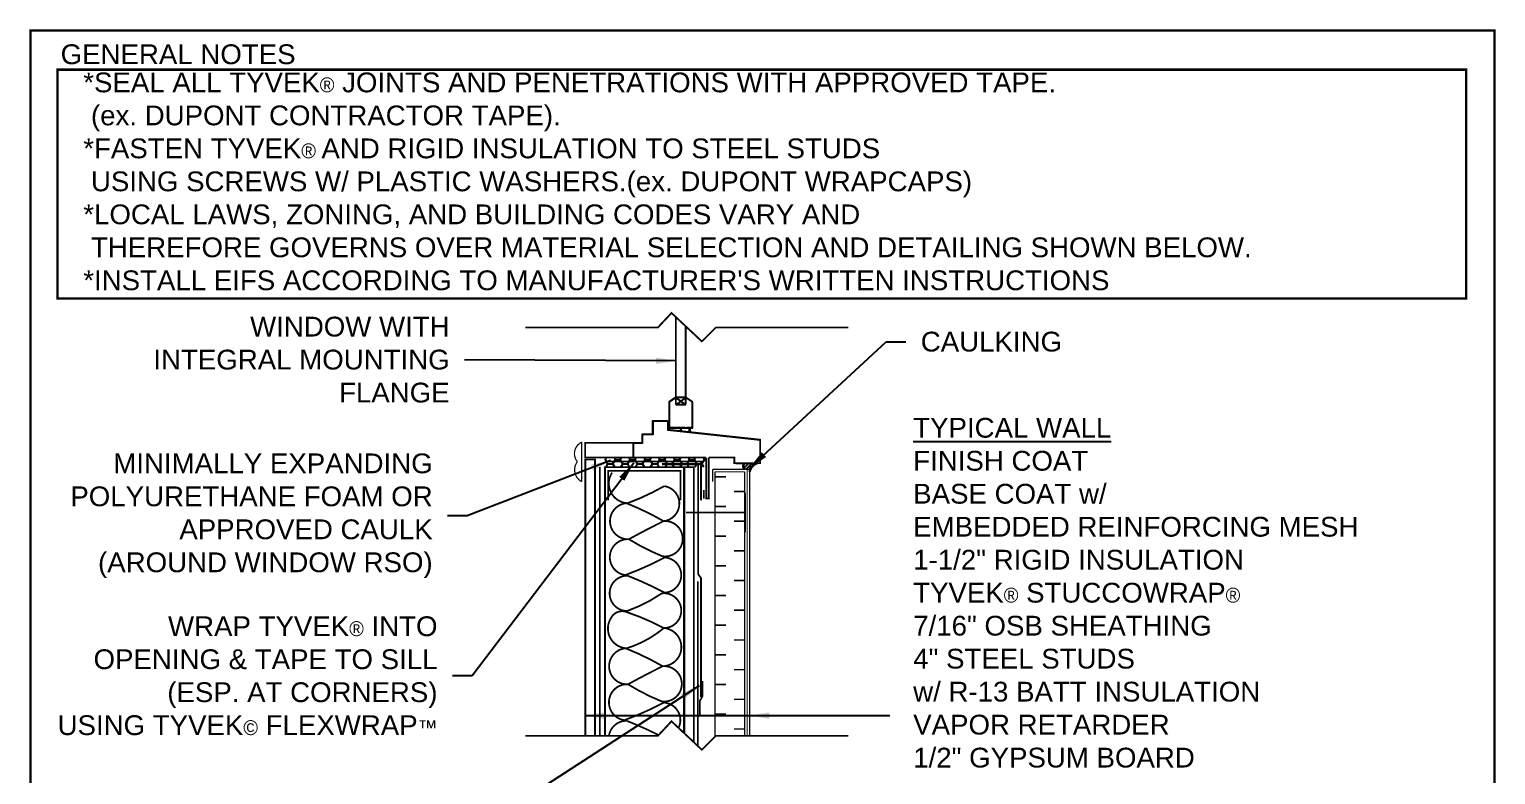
# Model space of a CAD drawing. Extents: x -11.2 to 62.9, y 49.9 to 124.
# Drawn here: x -11.2 to 62.9, y 86.3 to 124 of the extents above; entities that cross this region are included whole.
import ezdxf

# ---------------------------------------------------------------- set-up
doc = ezdxf.new("R2010")
doc.units = 0
doc.header["$MEASUREMENT"] = 0
doc.linetypes.add('CENTER', pattern=[2, 1.25, -0.25, 0.25, -0.25])
doc.linetypes.add('DASHED', pattern=[0.75, 0.5, -0.25])
doc.layers.get('0').update_dxf_attribs({"linetype": 'CONTINUOUS'})
for name, color, linetype in [('CLADDING', 7, 'CONTINUOUS'), ('FASTENING', 1, 'CONTINUOUS'), ('INSULATION', 40, 'CONTINUOUS'), ('STRUCTURE', 7, 'CONTINUOUS'), ('TEXT', 7, 'CONTINUOUS'), ('TITLE', 7, 'CONTINUOUS'), ('TYVEK', 5, 'DASHED'), ('VAPOURBARRIER', 114, 'CENTER')]:
    doc.layers.add(name, color=color, linetype=linetype)
doc.styles.add('DETAILS', font='sanss___.ttf', dxfattribs={"height": 1})
doc.dimstyles.new('TYVEKDETAILS', dxfattribs={"dimtxt": 1.5, "dimasz": 1, "dimexe": 0.75, "dimexo": 0.75, "dimgap": 0.75, "dimtad": 0, "dimtih": 1, "dimtoh": 1, "dimdec": 4, "dimzin": 0, "dimtxsty": 'DETAILS', "dimcen": 0.0625, "dimazin": 3, "dimtfac": 1, "dimtdec": 4, "dimtofl": 0, "dimtmove": 0, "dimatfit": 3, "dimtolj": 1, "dimtzin": 0})

msp = doc.modelspace()

# ---------------------------------------------------------------- hatches: boundary and pattern name
at = {"layer": 'FASTENING'}
h = msp.add_hatch(dxfattribs=at)
h.set_pattern_fill('ANSI31', color=256, style=0)
h.set_pattern_definition([(45, (0.5174351403879882, 7.662180018860454), (-0.08838834764831843, 0.08838834764831845), [])])
h.paths.add_polyline_path([(25.55783936319911, 102.092126365027), (24.90771670659336, 102.092126365027, 0.4189594370442925), (24.90772104329836, 101.7786359423059), (25.16514008507817, 101.7786359423059), (25.16514008507817, 101.6553127108359, -0.2904794298278839)])
at = {"layer": 'INSULATION'}
h = msp.add_hatch(dxfattribs=at)
h.set_pattern_fill('HONEY', scale=2, style=0)
h.set_pattern_definition([(0, (0, 7.662180018860454), (0.375, 0.21650635), [0.25, -0.5]), (120, (0, 7.662180018860454), (-0.3749999991806449, 0.2165063514191645), [0.25, -0.4999999999999999]), (59.99999999999999, (0, 7.662180018860454), (8.193550837809482e-10, 0.4330127014191645), [-0.5, 0.25])])
h.paths.add_polyline_path([(19.28383331272789, 102.3723426772989), (17.84539983520565, 102.372342677299), (17.84539983520565, 101.8916444302078), (21.84539983520565, 101.8916444302078), (22.94539983520565, 101.8916444302079), (22.94539983520565, 102.3723426772989)])

# ---------------------------------------------------------------- linework, layer by layer
for p, q in [((21.42891603854616, 105.4151597907724), (21.09609090044671, 105.1893638389478)), ((21.92891603854616, 105.4151597907724), (21.42891603854616, 105.4151597907724)), ((21.92891603854616, 105.0401597907724), (21.42891603854616, 105.4151597907724)), ((21.92891603854616, 105.4151597907724), (21.42891603854616, 105.0401597907724)), ((21.92891603854616, 105.4151597907724), (22.26174117664561, 105.1893638389478)), ((21.09609090044671, 105.1893638389478), (21.09609090044665, 103.8683927621334)), ((21.92891603854616, 105.0401597907724), (21.42891603854616, 105.0401597907724)), ((22.26174117664561, 105.1893638389478), (22.26174117664561, 103.8683927621335)), ((20.27610841520527, 104.2227363432989), (21.02413989720537, 104.2227363432989)), ((20.27610841520527, 103.5534450172989), (20.27610841520527, 104.2227363432989)), ((21.02413989720537, 104.2227363432989), (21.02413989720537, 103.7772222180717)), ((21.02413989720537, 103.7772222180717), (25.69052687941678, 103.2743864356959)), ((21.90882889981549, 103.8683927621335), (21.09609090044665, 103.8683927621334)), ((21.68010131881385, 103.8683927621335), (21.6801013188138, 103.7065377943622)), ((22.26174117664561, 103.8683927621335), (21.99400275648128, 103.8683927621335)), ((22.12787196656348, 103.8683927621335), (22.12787196656348, 103.6582873803173)), ((19.28383331272789, 103.1203741592989), (19.7446123622052, 103.1203741592989)), ((19.74461236220537, 103.5534450172989), (20.27610841520527, 103.5534450172989)), ((19.7446123622052, 103.1203741592989), (19.74461236220537, 103.5534450172989)), ((24.46048843878037, 102.092126365027), (25.58253566178041, 102.092126365027))]:
    msp.add_line(p, q)
at = {"const_width": 0.125}
msp.add_lwpolyline([(-11.18713528655103, 49.95237721616638), (62.81286471344897, 49.95237721616638), (62.81286471344897, 123.9523772161664), (-11.18713528655103, 123.9523772161664)], close=True, dxfattribs=at)
at = {"const_width": 0.09}
for points in [[(13.826216109941, 108.9491365753074), (20.52933630787933, 108.9491365753074), (21.2121650283005, 109.6789581643532), (22.74798406335984, 108.2420297941208), (23.45509084454639, 108.9491365753074), (30.15821104248472, 108.9491365753074)], [(21.42891603854616, 105.0401597907724), (21.42891603854616, 109.4761636496424)], [(21.92891603854616, 105.0401597907724), (21.92891603854616, 109.008358414315)], [(13.82621522312955, 88.31206636013542), (20.52933542106788, 88.31206636013542), (21.21216414148905, 89.04188794918127), (22.74798317654839, 87.60495957894886), (23.45508995773494, 88.31206636013542), (30.15821015567327, 88.31206636013542)]]:
    msp.add_lwpolyline(points, dxfattribs=at)
at = {"layer": 'CLADDING', "const_width": 0.06}
for points in [[(25.16514008507816, 101.7786359423059), (23.29014008507816, 101.7786359423059)], [(23.29014008507816, 101.1536359423059), (23.29014008507816, 101.7786359423059)], [(25.04014008507816, 88.31206636013542), (25.04014008507816, 101.7786359423059)], [(25.16514008507816, 88.31206636013542), (25.16514008507816, 101.7786359423059)]]:
    msp.add_lwpolyline(points, dxfattribs=at)
at = {"layer": 'FASTENING', "color": 140, "const_width": 0.09}
msp.add_lwpolyline([(17.84539983520562, 102.1770276881946), (22.70124423766731, 102.1770276881946), (22.70124423766731, 100.2127062469372)], dxfattribs=at)
at = {"layer": 'FASTENING', "const_width": 0.125}
for points in [[(24.90771670659336, 102.092126365027, 0.4189594370442925), (24.90772104329835, 101.7786359423059, -0.7982964069125265)], [(25.55783936319912, 102.092126365027, 0.2904794298279017), (25.16514008507816, 101.6553127108359, -0.7982964069125265)]]:
    msp.add_lwpolyline(points, format="xyb", dxfattribs=at)
at = {"layer": 'FASTENING'}
for points, const_width in [([(21.93815544505196, 99.59839509139798), (24.93815544505196, 99.59839509139798), (24.93815544505196, 100.598395091398), (24.93815544505196, 98.59839509139798)], 0.08), ([(22.85096940730671, 100.2918731455492), (22.85096940730671, 100.738253361126)], 0.09)]:
    msp.add_lwpolyline(points, dxfattribs=dict(at, const_width=const_width))
at = {"layer": 'FASTENING', "color": 112, "const_width": 0.09}
msp.add_lwpolyline([(22.78521707585196, 91.07375066539271), (22.78521707585196, 90.32375066539271), (22.64928130470344, 90.07551734872732), (22.64928130470344, 89.32551734872732)], dxfattribs=at)
at = {"layer": 'INSULATION'}
for points, const_width in [([(18.20978577229767, 101.6126880475067, 0.5830159015599221), (18.99700643842816, 100.0665477424992, 0.04038986780031594), (20.84303746773503, 100.927557539566, -0.8836860643038897), (20.8122715158086, 99.15986257043772, 0.03683905817765677), (18.93547198582619, 100.0665477424992, 0.9783508135216621), (19.05854089103013, 98.24572966699219, -0.01174504756088196), (20.81227151580086, 99.15986257043392, -1.122526998509914), (20.75073706320663, 97.38471810709257, -0.04205511562401543), (19.05854089103013, 98.24572966699219, 0.9552154188708645), (18.87393753322453, 96.43145751217327, 0.03377113947576952), (20.87380596841058, 97.32321816280174, -0.9324970452171853), (20.87380596841058, 95.53969686154446, 0.02843011815649953), (18.99700643842816, 96.40070665861157, 1.00603513593515), (18.96623793775261, 94.61718535735432, 0.06591773496010865), (20.71996856253108, 95.50894600798279, -1.071863108510764), (20.8122715158086, 93.75617379745466, 0.04409416367571752), (18.96623793775261, 94.55568365023095, 0.3855868834030675), (18.1651493147921, 94.27915540348769, 0.3855868834030675)], 0.09), ([(18.16514931479283, 94.27915540348903, 0.5830159015599186), (18.95236998092332, 92.73301509848156, 0.0988820772247175), (20.82698862624277, 93.75605068452131, -0.9468142959791899), (20.76763505830376, 91.8263299264201, 0.03683905817765677), (18.89083552832135, 92.73301509848156, 0.9783508135216621), (19.01390443352529, 90.91219702297457, -0.01174504756088196), (20.76763505829602, 91.82632992641629, -1.122526998509914), (20.70610060570179, 90.05118546307494, -0.04205511562401543), (19.01390443352529, 90.91219702297457, 0.9552154188708645), (18.82930107571969, 89.09792486815564, 0.03377113947576952), (20.82916951090574, 89.98968551878411, -0.5314838498475388), (21.57052962961308, 88.70659744617112, -0.5314838498475388)], 0.09), ([(20.56062372020723, 88.34550794733553, 0.02426496645718076), (18.95236998092332, 89.06717401459395, 0.3765022710705595), (18.05022688478709, 88.31206636013542, 0.3765022710705595)], 0.0875)]:
    msp.add_lwpolyline(points, format="xyb", dxfattribs=dict(at, const_width=const_width))
at = {"layer": 'INSULATION', "color": 202}
for points, const_width in [([(24.91514008507816, 101.6536359423059), (23.41514008507816, 101.6536359423059)], 0.06), ([(23.41514008507816, 101.6536359423059), (23.41514008507816, 88.27211648747864)], 0.06), ([(24.91514008507816, 101.6536359423059), (24.91514008507816, 88.31206636013542)], 0.06), ([(23.96514008507816, 101.4036359423059), (23.41514008507816, 101.4036359423059)], 0.08), ([(24.91514008507816, 100.6536359423059), (24.36514008507817, 100.6536359423059)], 0.08), ([(23.96514008507816, 99.9036359423059), (23.41514008507816, 99.9036359423059)], 0.08), ([(24.91514008507816, 99.1536359423059), (24.36514008507817, 99.1536359423059)], 0.08), ([(23.96514008507816, 98.4036359423059), (23.41514008507816, 98.4036359423059)], 0.08), ([(24.91514008507816, 97.6536359423059), (24.36514008507817, 97.6536359423059)], 0.08), ([(23.96514008507816, 96.9036359423059), (23.41514008507816, 96.9036359423059)], 0.08), ([(24.91514008507816, 96.1536359423059), (24.36514008507817, 96.1536359423059)], 0.08), ([(23.96514008507816, 95.4036359423059), (23.41514008507816, 95.4036359423059)], 0.08), ([(24.91514008507816, 94.6536359423059), (24.36514008507817, 94.6536359423059)], 0.08), ([(23.96514008507816, 93.9036359423059), (23.41514008507816, 93.9036359423059)], 0.08), ([(24.91514008507816, 93.1536359423059), (24.36514008507817, 93.1536359423059)], 0.08), ([(23.96514008507816, 92.4036359423059), (23.41514008507816, 92.4036359423059)], 0.08), ([(24.91514008507816, 91.6536359423059), (24.36514008507817, 91.6536359423059)], 0.08), ([(23.96514008507816, 90.9036359423059), (23.41514008507816, 90.9036359423059)], 0.08), ([(24.91514008507816, 90.1536359423059), (24.36514008507817, 90.1536359423059)], 0.08), ([(23.96514008507816, 89.4036359423059), (23.41514008507816, 89.4036359423059)], 0.08), ([(23.96514008507816, 89.4036359423059), (23.41514008507816, 89.4036359423059)], 0.08), ([(24.91514008507816, 88.6536359423059), (24.36514008507817, 88.6536359423059)], 0.08)]:
    msp.add_lwpolyline(points, dxfattribs=dict(at, const_width=const_width))
at = {"layer": 'STRUCTURE'}
for p, q in [((16.84539983520565, 102.2706650780465), (16.84539983520565, 88.31206636013542)), ((17.34539983520565, 102.2706650780465), (17.34539983520565, 88.31206636013542)), ((17.84539983520565, 101.8916444302079), (17.84539983520565, 88.31206636013542)), ((21.84539983520565, 92.39164443020789), (21.84539983520565, 101.8916444302078)), ((21.84539983520565, 101.8916444302078), (21.84539983520565, 88.44942600374769)), ((21.84539983520565, 101.6845626153642), (21.84539983520565, 92.51934824291172))]:
    msp.add_line(p, q, dxfattribs=at)
for points, const_width in [([(21.42891603854616, 105.4151597907724), (21.09609090044671, 105.1893638389478), (21.0960909004469, 103.8683927621334), (22.26174117664561, 103.8683927621335), (22.26174117664561, 105.1893638389478), (21.92891603854616, 105.4151597907724)], 0.09), ([(21.02413989720537, 104.2227363432989), (20.27610841520527, 104.2227363432989), (20.27610841520527, 103.5534450172989), (19.74461236220537, 103.5534450172989), (19.7446123622052, 103.1203741592989), (19.28383331272789, 103.1203741592989), (19.28383331272789, 102.3723426772989), (22.96137017949619, 102.3723426772989)], 0.09), ([(23.09007459429591, 102.3723426772989), (24.39028156620537, 102.3723426772989), (24.39028156620537, 102.092126365027), (25.69052687941689, 102.092126365027), (25.69052687941678, 103.2743864356959), (21.02413989720537, 103.7772222180717), (21.02413989720537, 104.2227363432989)], 0.09), ([(21.68010131881385, 103.8683927621335), (21.6801013188138, 103.7065377943622)], 0.125), ([(22.12787196656348, 103.8683927621335), (22.12787196656348, 103.6582873803172)], 0.125), ([(16.84539983520565, 103.1203741592989), (16.84539983520565, 102.372342677299), (19.28383331272789, 102.372342677299), (19.28383331272789, 103.1203741592989), (16.84539983520565, 103.1203741592989)], 0.09), ([(16.84539983520565, 88.31206636013542), (16.84539983520565, 102.2706650780465), (17.34539983520565, 102.2706650780465), (17.34539983520565, 88.31206636013542)], 0.09), ([(23.09007459429591, 102.3723426772989), (23.09007459429591, 100.2986193789314), (22.96137017949619, 100.2986193789314), (22.96137017949619, 102.3723426772989)], 0.09), ([(17.84539983520565, 88.31206636013542), (17.84539983520562, 101.8916444302078), (21.84539983520565, 101.8916444302078), (21.84539983520565, 88.462643836558)], 0.09), ([(18.01321645538156, 100.2031071724973), (18.01321645538156, 101.7031071724973), (21.6634293203365, 101.7031071724973), (21.6634293203365, 100.2031071724973)], 0.09), ([(21.84539983520565, 101.8916444302078), (21.84539983520565, 92.27268923877565)], 0.1), ([(21.84539983520565, 101.8916444302078), (22.34539983520565, 101.8916444302078)], 0.09), ([(22.34539983520565, 101.8916444302078), (22.34539983520565, 87.9816207684203)], 0.09), ([(21.84539983520565, 92.39164443020783), (21.84539983520565, 88.44942600374769)], 0.1)]:
    msp.add_lwpolyline(points, dxfattribs=dict(at, const_width=const_width))
at = {"layer": 'STRUCTURE', "const_width": 0.0625}
msp.add_lwpolyline([(16.67568252421202, 103.1506674535691), (16.67568252421201, 101.1506674535691, -0.4638910689183737), (16.45488811093125, 102.1621496984088, -0.4930213576682068), (16.67568252421201, 103.1506674535691, 0.4642839621069679)], format="xyb", dxfattribs=at)
at = {"layer": 'TITLE', "const_width": 0.125}
msp.add_lwpolyline([(-9.821692883412696, 121.974314540592), (61.38565411833675, 121.974314540592), (61.38565411833675, 110.4080354834961), (-9.821692883412696, 110.4080354834961)], close=True, dxfattribs=at)
at = {"layer": 'TYVEK'}
for points, const_width in [([(20.73571176901987, 102.037373620268), (22.60460410213092, 102.037373620268)], 0.125), ([(22.55732410702014, 102.037373620268), (22.55732410702013, 96.48602678046382), (22.70387452829976, 96.27864780785148), (22.70387452829976, 90.27864780785148)], 0.09), ([(22.54543964453752, 96.12395798374564), (22.54543964453752, 87.84527501232003)], 0.09)]:
    msp.add_lwpolyline(points, dxfattribs=dict(at, const_width=const_width))
at = {"layer": 'VAPOURBARRIER', "linetype": 'CENTER', "const_width": 0.09}
msp.add_lwpolyline([(17.59539983520565, 101.8916444302079), (17.59539983520565, 88.31206636013542)], dxfattribs=at)

# ---------------------------------------------------------------- texts
at = {"layer": 'TEXT', "insert": (-8.522091173332925, 121.8322929586321), "char_height": 1, "width": 69.25, "attachment_point": 1, "style": 'DETAILS'}
msp.add_mtext("*SEAL ALL TYVEK{\\fSymbol|b0|i0|c2|p18;\\H0.75x;â} JOINTS AND PENETRATIONS WITH APPROVED TAPE.\\P (ex. DUPONT CONTRACTOR TAPE).\\P{\\fSansSerif|b0|i0|c2|p0;*FASTEN TYVEK\\fSymbol|b0|i0|c2|p16;\\H0.75x;â \\fSansSerif|b0|i0|c2|p0;\\H1.333x;AND RIGID INSULATION TO STEEL STUDS \\P USING SCREWS W/ PLASTIC WASHERS.}(ex. DUPONT WRAPCAPS)\\P*LOCAL LAWS, ZONING, AND BUILDING CODES VARY AND \\P THEREFORE GOVERNS OVER MATERIAL SELECTION AND DETAILING SHOWN BELOW.\\P{\\fSansSerif|b0|i0|c2|p0;*INSTALL EIFS ACCORDING TO MANUFACTURER'S WRITTEN INSTRUCTIONS}", dxfattribs=at)
at = {"layer": 'TEXT', "char_height": 1, "style": 'DETAILS'}
for s, insert, attachment_point in [('WINDOW WITH\\PINTEGRAL MOUNTING\\PFLANGE', (9.997294849845957, 107.3163629398864), 6), ('\\A1;CAULKING', (33.81424344489551, 108.224834277938), 4), ('\\LTYPICAL WALL\\P\\lFINISH COAT\\PBASE COAT w/\\PEMBEDDED REINFORCING MESH\\P1-1/2" RIGID INSULATION\\PTYVEK\\fSymbol|b0|i0|c2|p18;\\H0.75;â\\fSansSerif|b0|i0|c2|p2;\\H1; STUCCOWRAP\\fSymbol|b0|i0|c2|p18;\\H0.75;â\\P\\fSansSerif|b0|i0|c2|p2;\\H1;7/16" OSB SHEATHING\\P4" STEEL STUDS \\Pw/ R-13 BATT INSULATION\\PVAPOR RETARDER\\P1/2" GYPSUM BOARD', (33.43147013439944, 95.53508706370394), 4), ('MINIMALLY EXPANDING\\PPOLYURETHANE FOAM OR\\PAPPROVED CAULK \\P(AROUND WINDOW RSO)', (9.139782599712817, 99.42856525966045), 6), ('WRAP TYVEK{\\fSymbol|b0|i0|c2|p18;\\H0.75x;â} INTO \\POPENING & TAPE TO SILL   \\P(ESP. AT CORNERS)\\PUSING TYVEK{\\fSymbol|b0|i0|c2|p18;\\H0.75x;Ó} FLEXWRAP{\\fSymbol|b0|i0|c2|p18;\\H0.75x;Ô}', (9.384014023500868, 91.3397991000952), 6)]:
    msp.add_mtext(s, dxfattribs=dict(at, insert=insert, attachment_point=attachment_point))
at = {"layer": 'TITLE', "insert": (-9.666771125434524, 123.2553404358938), "char_height": 1, "width": 19.25, "attachment_point": 1, "style": 'DETAILS'}
msp.add_mtext('GENERAL NOTES', dxfattribs=at)

# ---------------------------------------------------------------- leaders
at = {"layer": 'TEXT', "annotation_type": 0, "has_hookline": 1}
for points, hookline_direction, text_width in [([(25.15028168548354, 101.8424422688605), (32.06424344489551, 108.224834277938), (33.06424344489551, 108.224834277938)], 0, 6.853223593964335), ([(21.42891603854616, 107.2581617202074), (10.74729484984596, 107.3163629398864)], 1, 14.47873799725652), ([(18.12599307092945, 102.2203319539389), (10.88978259971282, 99.42856525966045), (9.889782599712817, 99.42856525966045)], 1, 17.80384087791495), ([(19.30356711835383, 102.0948865337524), (11.13401402350087, 91.3397991000952), (10.13401402350087, 91.3397991000952)], 1, 16.99314128943758), ([(22.60460410213091, 90.84310117275761), (11.32664339672169, 83.52522822005676), (10.32664339672169, 83.52522822005676)], 1, 17.48285322359397)]:
    msp.add_leader(points, dimstyle='TYVEKDETAILS', dxfattribs=dict(at, hookline_direction=hookline_direction, text_width=text_width))
at = {"layer": 'TEXT'}
for points in [[(16.84539983520565, 89.32876580145586), (32.25729566010386, 89.32876580145586)], [(25.16514008507816, 89.32876580145586), (32.25729566010386, 89.32876580145586)]]:
    msp.add_leader(points, dimstyle='TYVEKDETAILS', dxfattribs=at)

doc.saveas('drawing.dxf')
